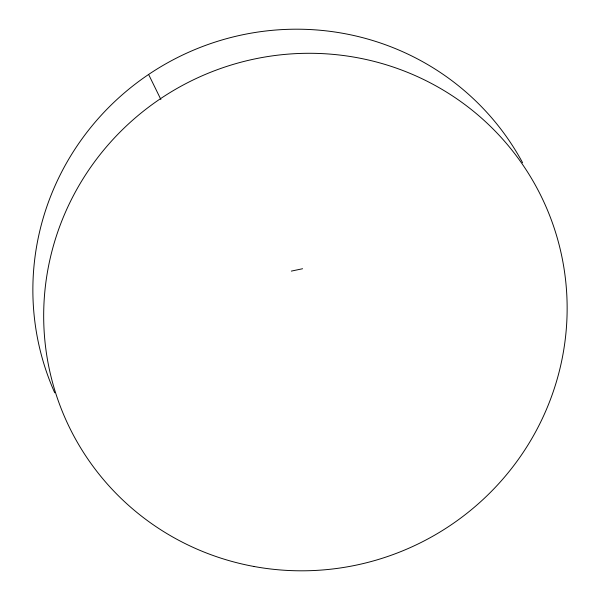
<?xml version="1.0" encoding="UTF-8"?>
<svg xmlns="http://www.w3.org/2000/svg" width="600" height="600" viewBox="0 0 600 600"><rect width="100%" height="100%" fill="white"/><g stroke="black" fill="none" stroke-linecap="round" stroke-linejoin="round"><path stroke-width="0.9" d="M291.33 271.103L302.587 268.74M160.875 99.495L148.62 74.46A260.865 256.072 -26 0 1 522.607 162.75M54.735 392.798A260.865 256.072 -26 0 1 148.425 74.588M254.077 566.498A262.65 257.82 -26 0 0 553.342 225.562A262.65 257.82 -26 0 0 108.817 144.09A262.65 257.82 -26 0 0 254.077 566.498"/></g></svg>
